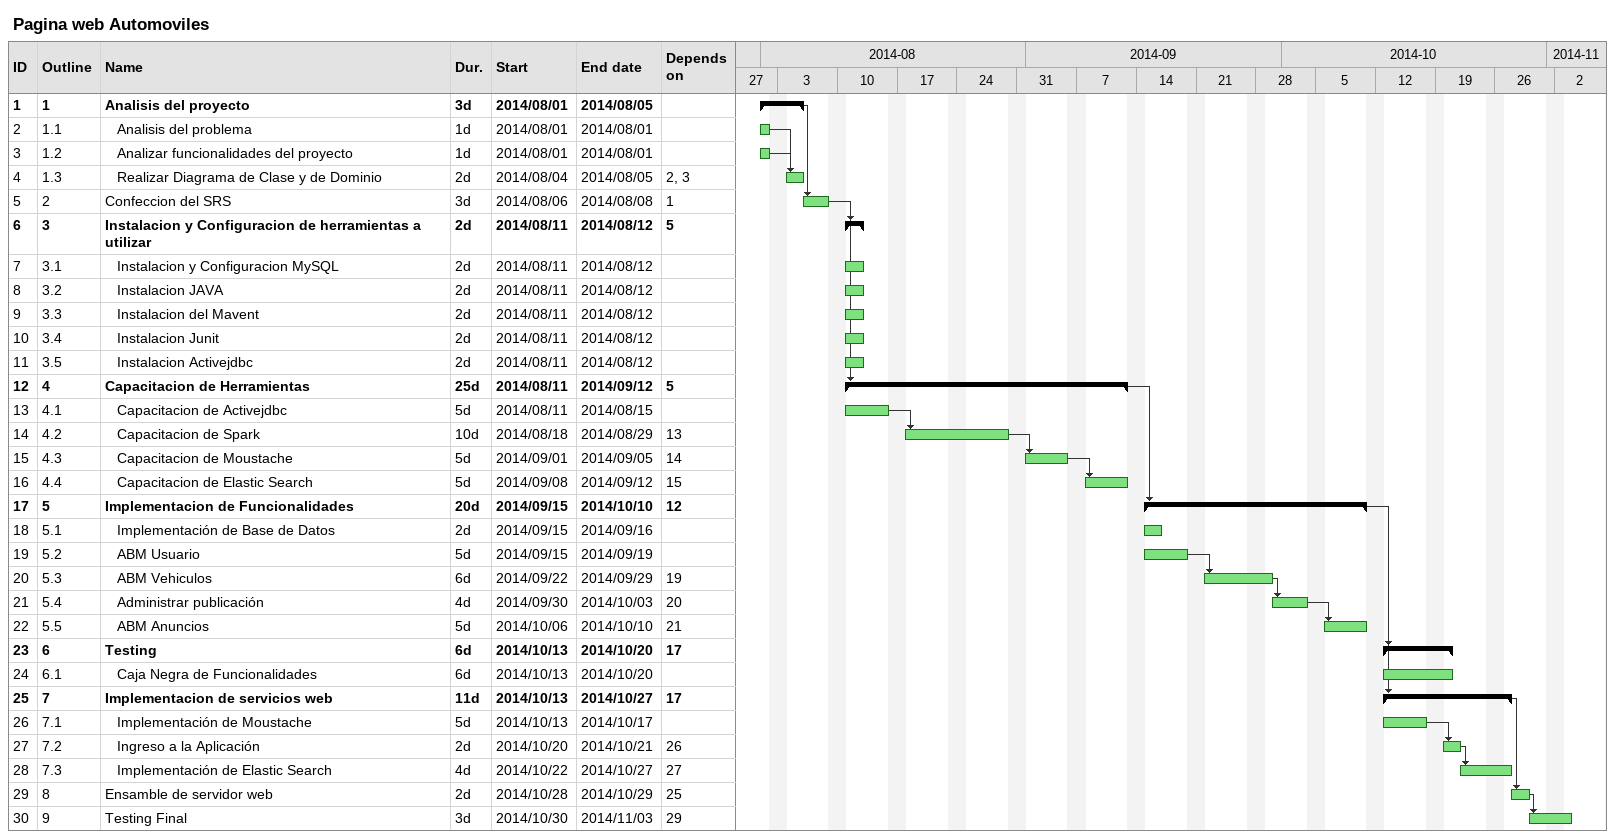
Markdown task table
Pagina web Automoviles

| ID | WBS | Task | Duration | Start | Finish | Predecessors |
|---|---|---|---|---|---|---|
| 1 | 1 | **Analisis del proyecto** | 3d | 2014-08-01 | 2014-08-05 |  |
| 2 | 1.1 | Analisis del problema | 1d | 2014-08-01 | 2014-08-01 |  |
| 3 | 1.2 | Analizar funcionalidades del proyecto | 1d | 2014-08-01 | 2014-08-01 |  |
| 4 | 1.3 | Realizar Diagrama de Clase y de Dominio | 2d | 2014-08-04 | 2014-08-05 | 2, 3 |
| 5 | 2 | Confeccion del SRS | 3d | 2014-08-06 | 2014-08-08 | 1 |
| 6 | 3 | **Instalacion y Configuracion de herramientas a utilizar** | 2d | 2014-08-11 | 2014-08-12 | 5 |
| 7 | 3.1 | Instalacion y Configuracion MySQL | 2d | 2014-08-11 | 2014-08-12 |  |
| 8 | 3.2 | Instalacion JAVA | 2d | 2014-08-11 | 2014-08-12 |  |
| 9 | 3.3 | Instalacion del Mavent | 2d | 2014-08-11 | 2014-08-12 |  |
| 10 | 3.4 | Instalacion Junit | 2d | 2014-08-11 | 2014-08-12 |  |
| 11 | 3.5 | Instalacion Activejdbc | 2d | 2014-08-11 | 2014-08-12 |  |
| 12 | 4 | **Capacitacion de Herramientas** | 25d | 2014-08-11 | 2014-09-12 | 5 |
| 13 | 4.1 | Capacitacion de Activejdbc | 5d | 2014-08-11 | 2014-08-15 |  |
| 14 | 4.2 | Capacitacion de Spark | 10d | 2014-08-18 | 2014-08-29 | 13 |
| 15 | 4.3 | Capacitacion de Moustache | 5d | 2014-09-01 | 2014-09-05 | 14 |
| 16 | 4.4 | Capacitacion de Elastic Search | 5d | 2014-09-08 | 2014-09-12 | 15 |
| 17 | 5 | **Implementacion de Funcionalidades** | 20d | 2014-09-15 | 2014-10-10 | 12 |
| 18 | 5.1 | Implementación de Base de Datos | 2d | 2014-09-15 | 2014-09-16 |  |
| 19 | 5.2 | ABM Usuario | 5d | 2014-09-15 | 2014-09-19 |  |
| 20 | 5.3 | ABM Vehiculos | 6d | 2014-09-22 | 2014-09-29 | 19 |
| 21 | 5.4 | Administrar publicación | 4d | 2014-09-30 | 2014-10-03 | 20 |
| 22 | 5.5 | ABM Anuncios | 5d | 2014-10-06 | 2014-10-10 | 21 |
| 23 | 6 | **Testing** | 6d | 2014-10-13 | 2014-10-20 | 17 |
| 24 | 6.1 | Caja Negra de Funcionalidades | 6d | 2014-10-13 | 2014-10-20 |  |
| 25 | 7 | **Implementacion de servicios web** | 11d | 2014-10-13 | 2014-10-27 | 17 |
| 26 | 7.1 | Implementación de Moustache | 5d | 2014-10-13 | 2014-10-17 |  |
| 27 | 7.2 | Ingreso a la Aplicación | 2d | 2014-10-20 | 2014-10-21 | 26 |
| 28 | 7.3 | Implementación de Elastic Search | 4d | 2014-10-22 | 2014-10-27 | 27 |
| 29 | 8 | Ensamble de servidor web | 2d | 2014-10-28 | 2014-10-29 | 25 |
| 30 | 9 | Testing Final | 3d | 2014-10-30 | 2014-11-03 | 29 |
